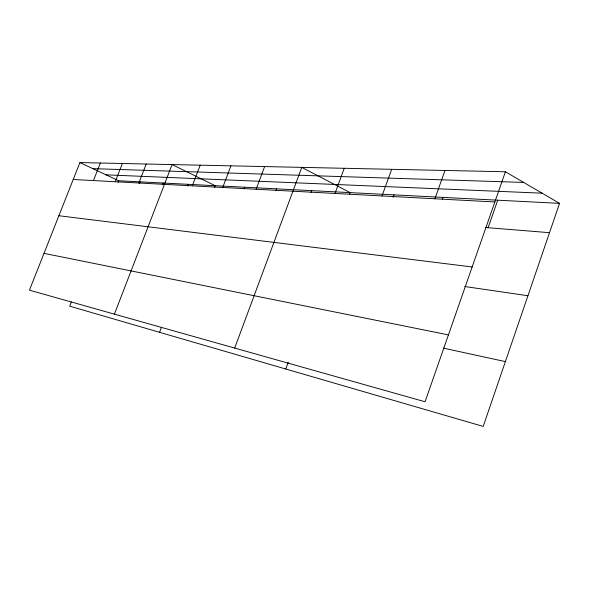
<?xml version="1.0" encoding="UTF-8"?>
<svg xmlns="http://www.w3.org/2000/svg" width="589" height="589" viewBox="0 0 589 589"><rect width="100%" height="100%" fill="white"/><g stroke="black" fill="none" stroke-linecap="round" stroke-linejoin="round"><path stroke-width="0.88" d="M505.406 171.767L425.067 401.772L29.45 290.178L79.905 162.579L505.406 171.767L559.55 203.367L483.201 426.421L69.693 306.177L71.335 301.973M488.112 227.715L497.72 200.194M442.317 199.119L442.935 197.389M434.91 198.773L444.989 170.464M393.135 197.418L394.048 194.878M382.018 195.953L391.656 169.315M285.753 369.001L288.235 362.191M349.527 194.348L350.161 192.625L301.782 167.372L234.68 348.07M335.001 193.442L344.226 168.285M311.021 192.353L311.647 190.652M275.983 190.541L276.616 188.855M256.127 189.238L264.638 166.569M243.971 188.9L244.612 187.214M222.73 187.457L230.925 165.84M159.553 332.306L161.482 327.226M214.61 187.39L215.25 185.704L172.069 164.574L114.413 314.143M187.582 186.014L188.23 184.32M192.294 185.837L200.194 165.178M162.616 184.74L163.271 183.039M138.849 182.988L146.219 164.014M139.512 183.496L140.153 181.854M115.267 181.729L122.394 163.499M118.028 182.413L118.676 180.749L559.55 203.367M93.452 180.565L100.351 163.02M92.863 168.653L523.673 182.428M106.042 174.83L542.079 193.17M73.22 179.49L494.856 201.968M485.395 227.501L549.522 232.677M58.893 215.729L472.15 266.972M464.736 286.512L527.935 295.737M44.006 253.358L448.428 334.898M443.222 348.092L505.384 361.602M79.905 162.579L118.676 180.749"/></g></svg>
